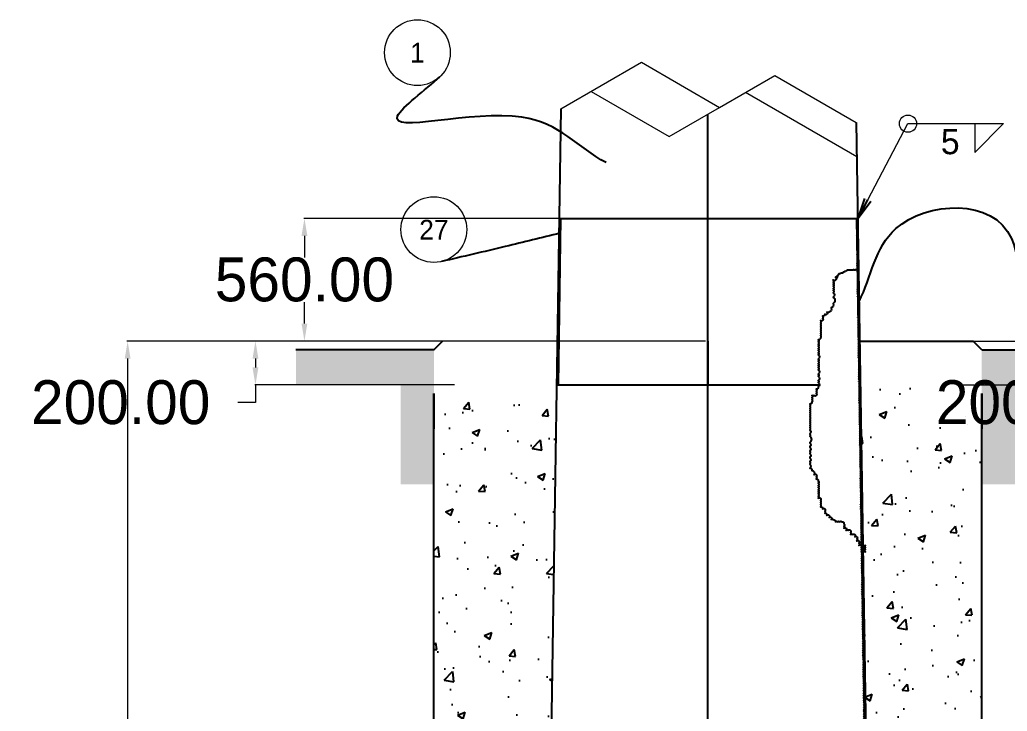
# Model space of a CAD drawing. Header units: centimetres. Extents: x 14 to 66415, y 14 to 43040.
# Drawn here: x 58921 to 63427, y 29907 to 33061 of the extents above; entities that cross this region are included whole.
import ezdxf
from ezdxf.enums import TextEntityAlignment as Align

# ---------------------------------------------------------------- set-up
doc = ezdxf.new("R2010")
doc.units = ezdxf.units.CM
doc.header["$LTSCALE"] = 10
doc.header["$MEASUREMENT"] = 0
doc.layers.get('0').update_dxf_attribs({"linetype": 'CONTINUOUS'})
doc.layers.get('DEFPOINTS').update_dxf_attribs({"color": 2, "linetype": 'CONTINUOUS'})
for name, color, linetype in [('ACERO1', 144, 'CONTINUOUS'), ('TEXT', 7, 'CONTINUOUS'), ('TEXTOS', 7, 'CONTINUOUS'), ('TIERRA', 32, 'CONTINUOUS')]:
    doc.layers.add(name, color=color, linetype=linetype)
doc.styles.get("Standard").update_dxf_attribs({"font": ''})
doc.styles.add('Zurich', font='')
doc.styles.get('Standard').set_extended_font_data('Zurich Ex BT')
doc.styles.get('Zurich').set_extended_font_data('Zurich Ex BT')
doc.dimstyles.get("Standard").update_dxf_attribs({"dimtxt": 200, "dimasz": 80, "dimexe": 3, "dimexo": 10, "dimgap": 0.09, "dimtad": 0, "dimtih": 1, "dimtoh": 1, "dimzin": 0, "dimdsep": 46, "dimtxsty": 'Standard', "dimcen": 0.09, "dimclrd": 256, "dimclre": 256, "dimclrt": 256, "dimadec": 0, "dimazin": 0, "dimtfac": 1, "dimtofl": 0, "dimtmove": 0, "dimatfit": 3, "dimfxl": 0, "dimtolj": 1, "dimtzin": 0, "dimlwd": 0, "dimlwe": 0, "dimarcsym": 0})

# ---------------------------------------------------------------- blocks, each defined once
blk = doc.blocks.new('*D46')
at = {"layer": 'ACERO1', "lineweight": 0}
for p, q in [((60905, 31594.8), (59993.5, 31594.8)), ((59996.5, 31514.8), (59996.5, 31474.8)), ((60905, 31394.8), (59993.5, 31394.8)), ((59996.5, 31394.8), (59996.5, 31314.8)), ((59996.5, 31314.8), (59916.5, 31314.8))]:
    blk.add_line(p, q, dxfattribs=at)
at = {"layer": 'ACERO1'}
for points in [[(59983.2, 31514.8), (60009.9, 31514.8), (59996.5, 31594.8)], [(59983.2, 31474.8), (60009.9, 31474.8), (59996.5, 31394.8)]]:
    blk.add_solid(points, dxfattribs=at)
at = {"layer": 'DEFPOINTS', "color": 0}
for p in [(60915, 31594.8), (59996.5, 31394.8), (60915, 31394.8)]:
    blk.add_point(p, dxfattribs=at)
at = {"layer": 'ACERO1', "insert": (59381.8, 31314.8), "char_height": 200, "attachment_point": 5}
blk.add_mtext('\\A1;200.00', dxfattribs=at)
blk = doc.blocks.new('*D47')
at = {"layer": 'ACERO1', "lineweight": 0}
for p, q in [((63216.1, 31594.8), (64127.6, 31594.8)), ((64124.6, 31514.8), (64124.6, 31474.8)), ((63216.1, 31394.8), (64127.6, 31394.8)), ((64124.6, 31394.8), (64124.6, 31314.8)), ((64124.6, 31314.8), (64044.6, 31314.8))]:
    blk.add_line(p, q, dxfattribs=at)
at = {"layer": 'ACERO1'}
for points in [[(64111.3, 31514.8), (64137.9, 31514.8), (64124.6, 31594.8)], [(64111.3, 31474.8), (64137.9, 31474.8), (64124.6, 31394.8)]]:
    blk.add_solid(points, dxfattribs=at)
at = {"layer": 'DEFPOINTS', "color": 0}
for p in [(63206.1, 31594.8), (63206.1, 31394.8), (64124.6, 31394.8)]:
    blk.add_point(p, dxfattribs=at)
at = {"layer": 'ACERO1', "insert": (63509.9, 31314.8), "char_height": 200, "attachment_point": 5}
blk.add_mtext('\\A1;200.00', dxfattribs=at)
blk = doc.blocks.new('*D153')
at = {"layer": 'ACERO1', "lineweight": 0}
for p, q in [((62050.6, 31594.8), (59410.4, 31594.8)), ((59413.4, 31514.8), (59413.4, 29686.5)), ((59413.4, 27654.8), (59413.4, 29483)), ((61920.9, 27574.8), (59410.4, 27574.8))]:
    blk.add_line(p, q, dxfattribs=at)
at = {"layer": 'ACERO1'}
for points in [[(59400, 31514.8), (59426.7, 31514.8), (59413.4, 31594.8)], [(59400, 27654.8), (59426.7, 27654.8), (59413.4, 27574.8)]]:
    blk.add_solid(points, dxfattribs=at)
at = {"layer": 'DEFPOINTS', "color": 0}
for p in [(59413.4, 31594.8), (62060.6, 31594.8), (61930.9, 27574.8)]:
    blk.add_point(p, dxfattribs=at)
at = {"layer": 'ACERO1', "insert": (59413.4, 29584.8), "char_height": 200, "attachment_point": 5}
blk.add_mtext('\\A1;4020.00', dxfattribs=at)
blk = doc.blocks.new('*D154')
at = {"layer": 'ACERO1', "lineweight": 0}
for p, q in [((62050.6, 32154.8), (60217, 32154.8)), ((60220, 32074.8), (60220, 31976.7)), ((60220, 31674.8), (60220, 31772.8)), ((60840, 31594.8), (60217, 31594.8))]:
    blk.add_line(p, q, dxfattribs=at)
at = {"layer": 'ACERO1'}
for points in [[(60206.7, 32074.8), (60233.4, 32074.8), (60220, 32154.8)], [(60206.7, 31674.8), (60233.4, 31674.8), (60220, 31594.8)]]:
    blk.add_solid(points, dxfattribs=at)
at = {"layer": 'DEFPOINTS', "color": 0}
for p in [(60220, 32154.8), (62060.6, 32154.8), (60850, 31594.8)]:
    blk.add_point(p, dxfattribs=at)
at = {"layer": 'ACERO1', "insert": (60220, 31874.8), "char_height": 200, "attachment_point": 5}
blk.add_mtext('\\A1;560.00', dxfattribs=at)

msp = doc.modelspace()

# ---------------------------------------------------------------- hatches: boundary and pattern name
at = {"layer": 'ACERO1'}
h = msp.add_hatch(dxfattribs=at)
h.set_pattern_fill('ANSI32', color=256, scale=20, angle=90, style=0)
h.set_pattern_definition([(135, (52958.9475, -5757.1354), (-5.3033009, -5.3033009), []), (135, (52958.9475, -5753.6), (-5.3033009, -5.3033009), [])])
h.paths.add_polyline_path([(62804.157, 27581.1), (62060.558, 27581.1), (62060.558, 27574.75), (62804.257, 27574.75)])
h.paths.add_polyline_path([(62804.473, 27961.1), (62798.172, 27961.1), (62804.157, 27581.1), (62810.458, 27581.1)], flags=17)
h.paths.add_polyline_path([(62810.458, 27581.1), (62804.157, 27581.1), (62804.257, 27574.75), (62810.558, 27574.75)], flags=17)
edge = h.paths.add_edge_path()
edge.add_line((62779.175, 29164.1), (62804.209, 27574.65))
edge.add_line((62738.422, 32154.75), (62810.558, 27574.75))
edge.add_line((62779.175, 29164.1), (62785.525, 29164.1))
at = {"layer": 'TIERRA'}
h = msp.add_hatch(dxfattribs=at)
h.set_pattern_fill('EARTH', color=256, scale=150, angle=45, style=0)
h.set_pattern_definition([(45, (52958.948, -5557.135), (4e-15, 53.03301), [37.5, -37.5]), (45, (52949.004, -5547.19), (4e-15, 53.03301), [37.5, -37.5]), (45, (52939.06, -5537.248), (4e-15, 53.03301), [37.5, -37.5]), (135, (52939.06, -5530.62), (-53.03301, 4e-15), [37.5, -37.5]), (135, (52949.004, -5520.675), (-53.03301, 4e-15), [37.5, -37.5]), (135, (52958.948, -5510.73), (-53.03301, 4e-15), [37.5, -37.5])])
h.paths.add_polyline_path([(60810.558, 31555.624), (60181.478, 31555.624), (60181.478, 31394.75), (60659.255, 31394.75), (60659.255, 30941.116), (60810.558, 30941.116)])
h.paths.add_polyline_path([(63939.638, 31555.624), (63310.558, 31555.624), (63310.558, 31394.75), (63310.558, 30941.116), (63461.861, 30941.116), (63461.861, 31394.75), (63939.638, 31394.75)])
h = msp.add_hatch(dxfattribs=at)
h.set_pattern_fill('AR-CONC', color=256, scale=50, style=0)
h.set_pattern_definition([(50, (52958.95, -5757.14), (358.63, -31.376), [37.5, -412.5]), (355, (52958.95, -5757.14), (-69.3757, 376.096), [30, -330]), (100.4514, (52988.83, -5759.75), (289.2547, 344.7198), [31.87, -350.571]), (46.1842, (52958.95, -5657.14), (533.6205, -82.7595), [56.25, -618.75]), (96.6356, (53003.4, -5664.03), (467.3314, 487.059), [47.805, -525.8565]), (351.1842, (52958.95, -5657.14), (467.331, 487.059), [45, -495]), (21, (53008.95, -5682.14), (298.4535, -201.3094), [37.5, -412.5]), (326, (53008.95, -5682.14), (121.6577, 362.575), [30, -330]), (71.4514, (53033.82, -5698.9), (420.1113, 161.2652), [31.87, -350.571]), (37.5, (52958.95, -5757.14), (6.07993, 166.44693), [0, -326, 0, -335, 0, -331.25]), (7.5, (52958.95, -5757.14), (131.5348, 197.20586), [0, -191, 0, -318.5, 0, -126.25]), (327.5, (52847.45, -5757.14), (266.9112, -11.27744), [0, -125, 0, -390, 0, -517.5]), (317.5, (52797.45, -5757.14), (291.5931, 50.0525), [0, -162.5, 0, -259, 0, -367.5])])
h.paths.add_polyline_path([(61370.724, 31394.75), (60810.558, 31394.75), (60810.558, 29809.847, -0.39267316), (60810.558, 29799.872), (60810.558, 29166.818, -0.45448728), (60815.036, 29163.946, -0.52056705), (60825.385, 29158.772, -0.52056705), (60840.908, 29158.772, -0.52056705), (60856.432, 29153.598, -0.52056705), (60861.606, 29151.011, -0.52056705), (60869.368, 29145.837, -0.52056705), (60877.129, 29143.25, -0.52056705), (60882.304, 29143.25, -0.52056705), (60887.478, 29143.25, -0.52056705), (60892.652, 29140.663, -0.52056705), (60897.827, 29140.663, -0.52056705), (60903.001, 29138.076, -0.52056705), (60908.176, 29138.076, -0.52056705), (60913.35, 29130.315, -0.52056705), (60923.699, 29127.728, -0.52056705), (60928.873, 29122.554, -0.52056705), (60936.635, 29117.381, -0.52056705), (60939.222, 29112.207, -0.52056705), (60944.396, 29109.62, -0.52056705), (60949.571, 29107.033, -0.52056705), (60954.745, 29107.033, -0.52056705), (60959.92, 29107.033, -0.52056705), (60965.094, 29107.033, -0.52056705), (60970.268, 29107.033, -0.52056705), (60975.443, 29107.033, -0.52056705), (60980.617, 29107.033, -0.52056705), (60985.792, 29107.033, -0.52056705), (60988.379, 29107.033, -0.52056705), (60993.553, 29107.033, -0.52056705), (60998.728, 29107.033, -0.52056705), (61003.902, 29107.033, -0.52056705), (61011.664, 29107.033, -0.52056705), (61016.838, 29107.033, -0.52056705), (61024.6, 29107.033, -0.52056705), (61029.774, 29109.62, -0.52056705), (61034.948, 29114.794, -0.52056705), (61040.123, 29117.381, -0.52056705), (61045.297, 29119.967, -0.52056705), (61050.472, 29119.967, -0.52056705), (61055.646, 29122.554, -0.52056705), (61060.82, 29125.141, -0.52056705), (61065.995, 29127.728, -0.52056705), (61068.582, 29130.315, -0.52056705), (61073.756, 29130.315, -0.52056705), (61076.344, 29122.554, -0.52056705), (61089.28, 29119.967, -0.52056705), (61099.628, 29119.967, -0.52056705), (61112.564, 29119.967, -0.52056705), (61120.326, 29119.967, -0.52056705), (61128.088, 29117.381, -0.52056705), (61135.849, 29117.381, -0.52056705), (61141.024, 29114.794, -0.52056705), (61146.198, 29112.207, -0.52056705), (61151.372, 29112.207, -0.52056705), (61156.547, 29109.62, -0.52056705), (61161.721, 29109.62, -0.52056705), (61166.896, 29109.62, -0.52056705), (61172.07, 29109.62, -0.52056705), (61174.657, 29109.62, -0.52056705), (61179.832, 29109.62, -0.52056705), (61185.006, 29109.62, -0.52056705), (61190.18, 29109.62, -0.52056705), (61195.355, 29109.62, -0.52056705), (61200.529, 29109.62, -0.52056705), (61205.704, 29109.62, -0.52056705), (61210.878, 29109.62, -0.52056705), (61218.64, 29109.62, -0.52056705), (61223.814, 29109.62, -0.52056705), (61228.988, 29109.62, -0.52056705), (61241.924, 29109.62, -0.52056705), (61257.448, 29101.859, -0.52056705), (61265.209, 29101.859, -0.52056705), (61270.384, 29101.859, -0.52056705), (61275.558, 29099.272, -0.52056705), (61280.732, 29096.685, -0.52056705), (61285.907, 29096.685, -0.52056705), (61288.494, 29096.685, -0.52056705), (61293.668, 29096.685, -0.52056705), (61296.256, 29101.859, -0.52056705), (61301.43, 29101.859, -0.52056705), (61306.604, 29101.859, -0.52056705), (61311.779, 29101.859, -0.52056705), (61316.953, 29101.859, -0.52056705), (61322.128, 29101.859, -0.52056705), (61327.302, 29101.859, -0.52056705), (61332.476, 29101.859, -0.20861043), (61334.631, 29103.176)])
h.paths.add_polyline_path([(62786.23, 29119.345, -0.39611914), (62788.414, 29118.889, -0.52056705), (62790.346, 29119.073, -0.52056705), (62794.487, 29118.705, -0.52056705), (62796.949, 29119.334, -0.20861043), (62799.133, 29118.065, -0.52056705), (62804.306, 29118.179, -0.52056705), (62809.479, 29118.294, -0.52056705), (62814.652, 29118.408, -0.52056705), (62819.825, 29118.522, -0.52056705), (62824.998, 29118.637, -0.52056705), (62830.171, 29118.751, -0.52056705), (62835.345, 29118.865, -0.52056705), (62838.045, 29113.75, -0.52056705), (62843.219, 29113.864, -0.52056705), (62845.805, 29113.921, -0.52056705), (62850.978, 29114.036, -0.52056705), (62856.094, 29116.736, -0.52056705), (62861.21, 29119.437, -0.52056705), (62866.383, 29119.551, -0.52056705), (62874.143, 29119.723, -0.52056705), (62889.491, 29127.825, -0.52056705), (62902.424, 29128.111, -0.52056705), (62907.597, 29128.225, -0.52056705), (62912.77, 29128.339, -0.52056705), (62920.53, 29128.511, -0.52056705), (62925.703, 29128.625, -0.52056705), (62930.876, 29128.74, -0.52056705), (62936.049, 29128.854, -0.52056705), (62941.222, 29128.968, -0.52056705), (62946.396, 29129.083, -0.52056705), (62951.569, 29129.197, -0.52056705), (62956.742, 29129.311, -0.52056705), (62959.328, 29129.368, -0.52056705), (62964.501, 29129.483, -0.52056705), (62969.675, 29129.597, -0.52056705), (62974.848, 29129.711, -0.52056705), (62979.964, 29132.412, -0.52056705), (62985.137, 29132.526, -0.52056705), (62990.253, 29135.227, -0.52056705), (62995.369, 29137.928, -0.52056705), (63003.128, 29138.099, -0.52056705), (63010.831, 29140.857, -0.52056705), (63018.591, 29141.029, -0.52056705), (63031.524, 29141.314, -0.52056705), (63041.87, 29141.543, -0.52056705), (63054.746, 29144.415, -0.52056705), (63057.161, 29152.231, -0.52056705), (63062.334, 29152.346, -0.52056705), (63064.977, 29149.816, -0.52056705), (63070.208, 29147.345, -0.52056705), (63075.438, 29144.873, -0.52056705), (63080.668, 29142.401, -0.52056705), (63085.842, 29142.515, -0.52056705), (63091.072, 29140.043, -0.52056705), (63096.302, 29137.571, -0.52056705), (63101.59, 29132.513, -0.52056705), (63106.82, 29130.041, -0.52056705), (63114.58, 29130.212, -0.52056705), (63119.753, 29130.327, -0.52056705), (63127.512, 29130.498, -0.52056705), (63132.686, 29130.612, -0.52056705), (63137.859, 29130.727, -0.52056705), (63143.032, 29130.841, -0.52056705), (63145.618, 29130.898, -0.52056705), (63150.792, 29131.013, -0.52056705), (63155.965, 29131.127, -0.52056705), (63161.138, 29131.241, -0.52056705), (63166.311, 29131.356, -0.52056705), (63171.484, 29131.47, -0.52056705), (63176.657, 29131.584, -0.52056705), (63181.83, 29131.699, -0.52056705), (63186.946, 29134.399, -0.52056705), (63192.062, 29137.1, -0.52056705), (63194.535, 29142.33, -0.52056705), (63202.18, 29147.674, -0.52056705), (63207.239, 29152.961, -0.52056705), (63217.528, 29155.776, -0.52056705), (63222.529, 29163.649, -0.52056705), (63227.703, 29163.763, -0.52056705), (63232.819, 29166.464, -0.52056705), (63237.992, 29166.578, -0.52056705), (63243.108, 29169.279, -0.52056705), (63248.281, 29169.393, -0.52056705), (63253.454, 29169.508, -0.52056705), (63261.157, 29172.266, -0.52056705), (63268.802, 29177.61, -0.52056705), (63273.918, 29180.31, -0.52056705), (63289.323, 29185.826, -0.52056705), (63304.842, 29186.169, -0.32633906), (63310.558, 29192.231), (63310.558, 31394.75), (62750.392, 31394.75)])

# ---------------------------------------------------------------- linework, layer by layer
at = {"color": 0, "linetype": 'ByBlock'}
for p, q in [((62746.09, 32153.395), (62776.577, 32245.906)), ((62746.09, 32153.395), (62790.755, 32238.462)), ((62804.932, 32231.018), (62746.09, 32153.395))]:
    msp.add_line(p, q, dxfattribs=at)
at = {"layer": 'ACERO1', "lineweight": 5}
for p, q in [((61390.57, 32654.75), (61757.404, 32866.542)), ((61757.404, 32866.542), (62114.26, 32660.511)), ((62114.26, 32660.511), (62366.153, 32805.941)), ((62366.153, 32805.941), (62737.846, 32591.344)), ((61527.64, 32733.888), (61884.496, 32527.857)), ((62740.307, 32435.108), (62232.078, 32728.534)), ((61884.496, 32527.857), (62114.26, 32660.511))]:
    msp.add_line(p, q, dxfattribs=at)
at = {"layer": 'ACERO1'}
for p, q in [((61390.57, 32654.75), (61310.558, 27574.75)), ((61390.57, 32654.75), (61310.558, 27574.75)), ((62060.558, 28445.652), (62060.558, 32629.506)), ((62060.558, 28445.652), (62060.558, 32629.506)), ((62060.558, 31394.75), (62060.558, 32629.506)), ((62737.846, 32591.344), (62816.857, 27574.849)), ((61388.995, 32154.75), (61377.025, 31394.75)), ((61382.695, 32154.75), (62744.723, 32154.75)), ((62738.422, 32154.75), (62810.558, 27574.75)), ((60810.558, 31555.624), (60850.014, 31594.75)), ((62060.558, 31594.75), (62060.558, 31394.75)), ((62753.543, 31594.75), (63271.102, 31594.75)), ((63310.558, 31555.624), (63271.102, 31594.75)), ((60810.558, 31555.624), (60181.478, 31555.624)), ((63310.558, 31555.624), (63939.638, 31555.624)), ((61370.724, 31394.75), (62569.58, 31394.75)), ((60810.558, 26874.75), (60810.558, 31355.624)), ((60810.558, 31355.624), (60810.558, 31194.75)), ((63310.558, 26874.75), (63310.558, 31355.624)), ((63310.558, 26874.75), (63310.558, 31355.624)), ((63310.558, 31355.624), (63310.558, 31194.75))]:
    msp.add_line(p, q, dxfattribs=at)
msp.add_lwpolyline([(62749.225, 31920.963, -0.52056705), (62748.291, 31920.963, -0.52056705), (62748.291, 31920.963, -0.52056705), (62747.358, 31920.963, -0.52056705), (62747.358, 31920.963, -0.52056705), (62744.557, 31920.963, -0.52056705), (62744.557, 31920.963, -0.52056705), (62741.756, 31920.963, -0.52056705), (62741.756, 31920.963, -0.52056705), (62738.022, 31920.963, -0.52056705), (62738.022, 31920.963, -0.52056705), (62736.155, 31920.029, -0.52056705), (62736.155, 31920.029, -0.52056705), (62733.353, 31920.029, -0.52056705), (62733.353, 31920.029, -0.52056705), (62728.686, 31920.029, -0.52056705), (62728.686, 31920.029, -0.52056705), (62727.752, 31920.029, -0.52056705), (62727.752, 31920.029, -0.52056705), (62724.017, 31920.029, -0.52056705), (62724.017, 31920.029, -0.52056705), (62722.15, 31919.096, -0.52056705), (62722.15, 31919.096, -0.52056705), (62721.217, 31919.096, -0.52056705), (62721.217, 31919.096, -0.52056705), (62719.35, 31919.096, -0.52056705), (62719.35, 31919.096, -0.52056705), (62716.549, 31919.096, -0.52056705), (62716.549, 31919.096, -0.52056705), (62713.748, 31919.096, -0.52056705), (62713.748, 31919.096, -0.52056705), (62712.814, 31919.096, -0.52056705), (62712.814, 31919.096, -0.52056705), (62711.881, 31919.096, -0.52056705), (62711.881, 31919.096, -0.52056705), (62710.947, 31919.096, -0.52056705), (62710.947, 31919.096, -0.52056705), (62710.014, 31919.096, -0.52056705), (62710.014, 31919.096, -0.52056705), (62709.08, 31919.096, -0.52056705), (62709.08, 31919.096, -0.52056705), (62708.146, 31919.096, -0.52056705), (62708.146, 31919.096, -0.52056705), (62707.212, 31919.096, -0.52056705), (62707.212, 31919.096, -0.52056705), (62706.279, 31919.096, -0.52056705), (62706.279, 31919.096, -0.52056705), (62704.412, 31919.096, -0.52056705), (62704.412, 31919.096, -0.52056705), (62701.611, 31919.096, -0.52056705), (62701.611, 31919.096, -0.52056705), (62699.744, 31919.096, -0.52056705), (62699.744, 31919.096, -0.52056705), (62696.943, 31918.162, -0.52056705), (62696.943, 31918.162, -0.52056705), (62695.076, 31917.229, -0.52056705), (62695.076, 31917.229, -0.52056705), (62691.341, 31915.361, -0.52056705), (62691.341, 31915.361, -0.52056705), (62685.74, 31913.494, -0.52056705), (62685.74, 31913.494, -0.52056705), (62683.873, 31912.561, -0.52056705), (62683.873, 31912.561, -0.52056705), (62678.271, 31909.76, -0.52056705), (62678.271, 31909.76, -0.52056705), (62668.001, 31905.092, -0.52056705), (62668.001, 31905.092, -0.52056705), (62658.665, 31902.292, -0.52056705), (62658.665, 31902.292, -0.52056705), (62656.798, 31900.424, -0.52056705), (62656.798, 31900.424, -0.52056705), (62653.063, 31895.757, -0.52056705), (62653.063, 31895.757, -0.52056705), (62651.196, 31892.956, -0.52056705), (62651.196, 31892.956, -0.52056705), (62649.329, 31891.089, -0.52056705), (62649.329, 31891.089, -0.52056705), (62648.395, 31890.155, -0.52056705), (62648.395, 31890.155, -0.52056705), (62647.462, 31888.288, -0.52056705), (62647.462, 31888.288, -0.52056705), (62646.528, 31888.288, -0.52056705), (62646.528, 31888.288, -0.52056705), (62646.528, 31887.354, -0.52056705), (62646.528, 31887.354, -0.52056705), (62645.594, 31886.421, -0.52056705), (62645.594, 31886.421, -0.52056705), (62644.661, 31886.421, -0.52056705), (62644.661, 31886.421, -0.52056705), (62643.727, 31886.421, -0.52056705), (62643.727, 31886.421, -0.52056705), (62642.794, 31886.421, -0.52056705), (62642.794, 31886.421, -0.52056705), (62642.736, 31884.566, -0.52056705), (62642.736, 31884.566, -0.52056705), (62644.229, 31884.566, -0.52056705), (62644.229, 31884.566, -0.52056705), (62648.708, 31886.058, -0.52056705), (62648.708, 31886.058, -0.52056705), (62651.694, 31887.551, -0.52056705), (62651.694, 31887.551, -0.52056705), (62651.694, 31889.044, -0.52056705), (62651.694, 31889.044, -0.52056705), (62650.164, 31888.754, -0.52056705), (62650.164, 31888.754, -0.52056705), (62650.164, 31887.262, -0.52056705), (62650.164, 31887.262, -0.52056705), (62650.164, 31885.769, -0.52056705), (62650.164, 31885.769, -0.52056705), (62648.671, 31884.276, -0.52056705), (62648.671, 31884.276, -0.52056705), (62647.178, 31881.29, -0.52056705), (62647.178, 31881.29, -0.52056705), (62645.685, 31879.797, -0.52056705), (62645.685, 31879.797, -0.52056705), (62645.685, 31878.304, -0.52056705), (62645.685, 31878.304, -0.52056705), (62644.192, 31875.318, -0.52056705), (62644.192, 31875.318, -0.52056705), (62642.699, 31873.825, -0.52056705), (62642.699, 31873.825, -0.52056705), (62638.22, 31870.839, -0.52056705), (62638.22, 31870.839, -0.52056705), (62638.22, 31869.346, -0.52056705), (62638.22, 31869.346, -0.52056705), (62636.727, 31869.346, -0.52056705), (62636.727, 31869.346, -0.52056705), (62636.727, 31867.853, -0.52056705), (62636.727, 31867.853, -0.52056705), (62636.311, 31868.52, -0.52056705), (62636.311, 31868.52, -0.52056705), (62635.645, 31869.586, -0.52056705), (62635.645, 31869.586, -0.52056705), (62634.58, 31871.29, -0.52056705), (62634.58, 31871.29, -0.52056705), (62632.877, 31874.015, -0.52056705), (62632.877, 31874.015, -0.52056705), (62632.877, 31864.251, -0.52056705), (62632.877, 31864.251, -0.52056705), (62632.877, 31854.488, -0.52056705), (62632.877, 31854.488, -0.52056705), (62632.877, 31844.724, -0.52056705), (62632.877, 31844.724, -0.52056705), (62632.877, 31834.96, -0.52056705), (62632.877, 31834.96, -0.52056705), (62632.877, 31825.196, -0.52056705), (62632.877, 31825.196, -0.52056705), (62632.877, 31815.432, -0.52056705), (62632.877, 31815.432, -0.52056705), (62632.877, 31795.904, -0.52056705), (62632.877, 31795.904, -0.52056705), (62632.877, 31766.612, -0.52056705), (62632.877, 31766.612, -0.52056705), (62623.113, 31747.085, -0.52056705), (62623.113, 31747.085, -0.52056705), (62613.348, 31727.557, -0.52056705), (62613.348, 31727.557, -0.52056705), (62603.584, 31727.557, -0.52056705), (62603.584, 31727.557, -0.52056705), (62603.584, 31717.793, -0.52056705), (62603.584, 31717.793, -0.52056705), (62593.819, 31717.793, -0.52056705), (62593.819, 31717.793, -0.52056705), (62584.055, 31708.029, -0.52056705), (62584.055, 31708.029, -0.52056705), (62584.055, 31698.265, -0.52056705), (62584.055, 31698.265, -0.52056705), (62584.055, 31688.501, -0.52056705), (62584.055, 31688.501, -0.52056705), (62574.291, 31688.501, -0.52056705), (62574.291, 31688.501, -0.52056705), (62574.291, 31678.737, -0.52056705), (62574.291, 31678.737, -0.52056705), (62574.291, 31668.974, -0.52056705), (62574.291, 31668.974, -0.52056705), (62574.291, 31659.21, -0.52056705), (62574.291, 31659.21, -0.52056705), (62574.291, 31649.446, -0.52056705), (62574.291, 31649.446, -0.52056705), (62574.291, 31639.682, -0.52056705), (62574.291, 31639.682, -0.52056705), (62574.291, 31629.918, -0.52056705), (62574.291, 31629.918, -0.52056705), (62574.291, 31620.154, -0.52056705), (62574.291, 31620.154, -0.52056705), (62574.291, 31610.39, -0.52056705), (62574.291, 31610.39, -0.52056705), (62564.527, 31600.626, -0.52056705), (62564.527, 31600.626, -0.52056705), (62564.527, 31590.862, -0.52056705), (62564.527, 31590.862, -0.52056705), (62564.527, 31581.098, -0.52056705), (62564.527, 31581.098, -0.52056705), (62564.527, 31571.335, -0.52056705), (62564.527, 31571.335, -0.52056705), (62564.527, 31561.571, -0.52056705), (62564.527, 31561.571, -0.52056705), (62564.527, 31551.807, -0.52056705), (62564.527, 31551.807, -0.52056705), (62564.527, 31542.043, -0.52056705), (62564.527, 31542.043, -0.52056705), (62564.527, 31532.279, -0.52056705), (62564.527, 31532.279, -0.52056705), (62564.527, 31512.751, -0.52056705), (62564.527, 31512.751, -0.52056705), (62564.527, 31502.987, -0.52056705), (62564.527, 31502.987, -0.52056705), (62564.527, 31493.223, -0.52056705), (62564.527, 31493.223, -0.52056705), (62564.527, 31483.459, -0.52056705), (62564.527, 31483.459, -0.52056705), (62564.527, 31473.696, -0.52056705), (62564.527, 31473.696, -0.52056705), (62564.527, 31463.932, -0.52056705), (62564.527, 31463.932, -0.52056705), (62564.527, 31444.404, -0.52056705), (62564.527, 31444.404, -0.52056705), (62564.527, 31434.64, -0.52056705), (62564.527, 31434.64, -0.52056705), (62564.527, 31415.112, -0.52056705), (62564.527, 31415.112, -0.52056705), (62564.527, 31405.348, -0.52056705), (62564.527, 31405.348, -0.52056705), (62564.527, 31385.821, -0.52056705), (62564.527, 31385.821, -0.52056705), (62554.762, 31376.057, -0.52056705), (62554.762, 31376.057, -0.52056705), (62554.762, 31366.293, -0.52056705), (62554.762, 31366.293, -0.52056705), (62554.762, 31356.529, -0.52056705), (62554.762, 31356.529, -0.52056705), (62554.762, 31346.765, -0.52056705), (62554.762, 31346.765, -0.52056705), (62544.998, 31346.765, -0.52056705), (62544.998, 31346.765, -0.52056705), (62535.233, 31346.765, -0.52056705), (62535.233, 31346.765, -0.52056705), (62535.233, 31337.001, -0.52056705), (62535.233, 31337.001, -0.52056705), (62535.233, 31327.237, -0.52056705), (62535.233, 31327.237, -0.52056705), (62535.233, 31317.473, -0.52056705), (62535.233, 31317.473, -0.52056705), (62525.469, 31307.709, -0.52056705), (62525.469, 31307.709, -0.52056705), (62525.469, 31297.946, -0.52056705), (62525.469, 31297.946, -0.52056705), (62525.469, 31288.182, -0.52056705), (62525.469, 31288.182, -0.52056705), (62525.469, 31278.418, -0.52056705), (62525.469, 31278.418, -0.52056705), (62525.469, 31268.654, -0.52056705), (62525.469, 31268.654, -0.52056705), (62525.469, 31258.89, -0.52056705), (62525.469, 31258.89, -0.52056705), (62525.469, 31249.126, -0.52056705), (62525.469, 31249.126, -0.52056705), (62525.469, 31239.362, -0.52056705), (62525.469, 31239.362, -0.52056705), (62525.469, 31229.598, -0.52056705), (62525.469, 31229.598, -0.52056705), (62525.469, 31219.834, -0.52056705), (62525.469, 31219.834, -0.52056705), (62525.469, 31210.07, -0.52056705), (62525.469, 31210.07, -0.52056705), (62525.469, 31200.307, -0.52056705), (62525.469, 31200.307, -0.52056705), (62525.469, 31190.543, -0.52056705), (62525.469, 31190.543, -0.52056705), (62525.469, 31171.015, -0.52056705), (62525.469, 31171.015, -0.52056705), (62525.469, 31161.251, -0.52056705), (62525.469, 31161.251, -0.52056705), (62525.469, 31131.959, -0.52056705), (62525.469, 31131.959, -0.52056705), (62525.469, 31112.432, -0.52056705), (62525.469, 31112.432, -0.52056705), (62525.469, 31092.904, -0.52056705), (62525.469, 31092.904, -0.52056705), (62525.469, 31083.14, -0.52056705), (62525.469, 31083.14, -0.52056705), (62525.469, 31063.612, -0.52056705), (62525.469, 31063.612, -0.52056705), (62525.469, 31044.084, -0.52056705), (62525.469, 31044.084, -0.52056705), (62525.469, 31034.32, -0.52056705), (62525.469, 31034.32, -0.52056705), (62525.469, 31014.793, -0.52056705), (62525.469, 31014.793, -0.52056705), (62535.233, 31005.029, -0.52056705), (62535.233, 31005.029, -0.52056705), (62544.998, 30985.501, -0.52056705), (62544.998, 30985.501, -0.52056705), (62554.762, 30985.501, -0.52056705), (62554.762, 30985.501, -0.52056705), (62554.762, 30975.737, -0.52056705), (62554.762, 30975.737, -0.52056705), (62554.762, 30965.973, -0.52056705), (62554.762, 30965.973, -0.52056705), (62564.527, 30956.209, -0.52056705), (62564.527, 30956.209, -0.52056705), (62564.527, 30946.445, -0.52056705), (62564.527, 30946.445, -0.52056705), (62564.527, 30936.681, -0.52056705), (62564.527, 30936.681, -0.52056705), (62564.527, 30926.918, -0.52056705), (62564.527, 30926.918, -0.52056705), (62564.527, 30917.154, -0.52056705), (62564.527, 30917.154, -0.52056705), (62564.527, 30907.39, -0.52056705), (62564.527, 30907.39, -0.52056705), (62564.527, 30897.626, -0.52056705), (62564.527, 30897.626, -0.52056705), (62564.527, 30887.862, -0.52056705), (62564.527, 30887.862, -0.52056705), (62564.527, 30878.098, -0.52056705), (62564.527, 30878.098, -0.52056705), (62574.291, 30878.098, -0.52056705), (62574.291, 30878.098, -0.52056705), (62574.291, 30868.334, -0.52056705), (62574.291, 30868.334, -0.52056705), (62574.291, 30858.57, -0.52056705), (62574.291, 30858.57, -0.52056705), (62574.291, 30848.806, -0.52056705), (62574.291, 30848.806, -0.52056705), (62574.291, 30839.043, -0.52056705), (62574.291, 30839.043, -0.52056705), (62584.055, 30829.279, -0.52056705), (62584.055, 30829.279, -0.52056705), (62593.819, 30829.279, -0.52056705), (62593.819, 30829.279, -0.52056705), (62593.819, 30819.515, -0.52056705), (62593.819, 30819.515, -0.52056705), (62593.819, 30809.751, -0.52056705), (62593.819, 30809.751, -0.52056705), (62603.584, 30799.987, -0.52056705), (62603.584, 30799.987, -0.52056705), (62613.348, 30799.987, -0.52056705), (62613.348, 30799.987, -0.52056705), (62613.348, 30790.223, -0.52056705), (62613.348, 30790.223, -0.52056705), (62623.113, 30790.223, -0.52056705), (62623.113, 30790.223, -0.52056705), (62623.113, 30780.459, -0.52056705), (62623.113, 30780.459, -0.52056705), (62632.877, 30780.459, -0.52056705), (62632.877, 30780.459, -0.52056705), (62642.641, 30770.695, -0.52056705), (62642.641, 30770.695, -0.52056705), (62652.405, 30770.695, -0.52056705), (62652.405, 30770.695, -0.52056705), (62662.17, 30770.695, -0.52056705), (62662.17, 30770.695, -0.52056705), (62671.934, 30770.695, -0.52056705), (62671.934, 30770.695, -0.52056705), (62681.698, 30760.931, -0.52056705), (62681.698, 30760.931, -0.52056705), (62681.698, 30751.167, -0.52056705), (62681.698, 30751.167, -0.52056705), (62681.698, 30741.404, -0.52056705), (62681.698, 30741.404, -0.52056705), (62691.463, 30741.404, -0.52056705), (62691.463, 30741.404, -0.52056705), (62691.463, 30731.64, -0.52056705), (62691.463, 30731.64, -0.52056705), (62701.227, 30731.64, -0.52056705), (62701.227, 30731.64, -0.52056705), (62710.991, 30731.64, -0.52056705), (62710.991, 30731.64, -0.52056705), (62710.991, 30721.876, -0.52056705), (62710.991, 30721.876, -0.52056705), (62710.991, 30712.112, -0.52056705), (62710.991, 30712.112, -0.52056705), (62720.756, 30712.112, -0.52056705), (62720.756, 30712.112, -0.52056705), (62730.52, 30712.112, -0.52056705), (62730.52, 30712.112, -0.52056705), (62730.52, 30702.348, -0.52056705), (62730.52, 30702.348, -0.52056705), (62740.284, 30702.348, -0.52056705), (62740.284, 30702.348, -0.52056705), (62740.284, 30692.584, -0.52056705), (62740.284, 30692.584, -0.52056705), (62740.284, 30682.82, -0.52056705), (62740.284, 30682.82, -0.52056705), (62750.048, 30682.82, -0.52056705), (62750.048, 30682.82, -0.52056705), (62750.048, 30673.056, -0.52056705), (62750.048, 30673.056, -0.52056705), (62750.048, 30663.292, -0.52056705), (62750.048, 30663.292, -0.52056705), (62759.813, 30663.292, -0.52056705), (62759.813, 30663.292, -0.52056705), (62759.813, 30653.528, -0.52056705), (62759.813, 30653.528, -0.52056705), (62759.813, 30643.765, -0.52056705), (62759.813, 30643.765, -0.52056705), (62759.813, 30634.001, -0.52056705), (62759.813, 30634.001, -0.52056705), (62769.577, 30634.001, -0.52056705), (62769.577, 30634.001, -0.52056705), (62779.342, 30634.001, -0.52056705), (62779.342, 30634.001, -0.52056705), (62779.342, 30643.765, -0.52056705), (62779.342, 30643.765, -0.52056705), (62779.342, 30653.528, -0.52056705), (62779.342, 30653.528, -0.52056705), (62779.342, 30663.292, -0.52056705), (62779.342, 30663.292, -0.52056705), (62779.342, 30663.292, -0.52056705), (62769.577, 30663.292, -0.52056705), (62769.577, 30663.292, -0.52056705), (62769.577, 30673.056, -0.52056705), (62769.577, 30673.056, -0.52056705), (62769.577, 30682.82, -0.52056705), (62769.577, 30682.82, -0.52056705), (62769.577, 30692.584, -0.52056705), (62769.577, 30692.584)], format="xyb", dxfattribs=at)
at = {"layer": 'TEXT', "lineweight": 5}
for p, q in [((62790.755, 32238.462), (62973.571, 32586.648)), ((62973.571, 32586.648), (63409.788, 32586.648)), ((63278.275, 32586.648), (63278.275, 32455.706)), ((63278.275, 32455.706), (63409.788, 32586.648))]:
    msp.add_line(p, q, dxfattribs=at)
for centre, radius in [((60735.571, 32910.549), 150), ((62973.571, 32586.648), 39.098), ((60810.558, 32103.626), 150)]:
    msp.add_circle(centre, radius, dxfattribs=at)

# ---------------------------------------------------------------- texts
at = {"style": 'Zurich'}
msp.add_text('5', height=115.177, dxfattribs=at).set_placement((63123.739, 32447.285))
at = {"layer": 'TEXTOS', "lineweight": 5}
for s, p in [('1', (60735.571, 32910.549)), ('27', (60810.558, 32103.626))]:
    msp.add_text(s, height=90, dxfattribs=at).set_placement(p, align=Align.MIDDLE)

# ---------------------------------------------------------------- dimensions: what is measured, and where the dimension line sits
at = {"layer": 'ACERO1'}
for base, p1, p2, picture, middle in [((60220.04, 32154.75), (60850.014, 31594.75), (62060.558, 32154.75), '*D154', (60220.04, 31874.75)), ((59413.352, 31594.75), (61930.89, 27574.75), (62060.558, 31594.75), '*D153', (59413.352, 29584.75)), ((59996.52, 31394.75), (60915.008, 31594.75), (60915.008, 31394.75), '*D46', (59381.786, 31314.75)), ((64124.596, 31394.75), (63206.109, 31594.75), (63206.109, 31394.75), '*D47', (63509.862, 31314.75))]:
    dim = msp.add_linear_dim(base=base, p1=p1, p2=p2, angle=90, dimstyle='Standard', dxfattribs=at)
    dim.commit()
    dim.dimension.update_dxf_attribs({"geometry": picture, "text_midpoint": middle})

# ---------------------------------------------------------------- leaders
at = {"layer": 'TEXTOS', "path_type": 1}
for points in [[(61596.21, 32408.949), (61212.17, 32616.2), (60645.254, 32622.296), (60837.544, 32800.543)], [(62750.74, 31775.14), (62918.624, 32108.607), (63446.057, 32062.194), (63496.69, 31876.546), (63716.102, 32150.799)], [(61385.223, 32086.972), (61136.319, 32025.693), (60844.683, 31957.559)]]:
    msp.add_leader(points, dimstyle='Standard', override={"dimasz": 20, "dimgap": 0.09, "dimtad": 0, "dimclrd": 256}, dxfattribs=at)

doc.saveas('drawing.dxf')
